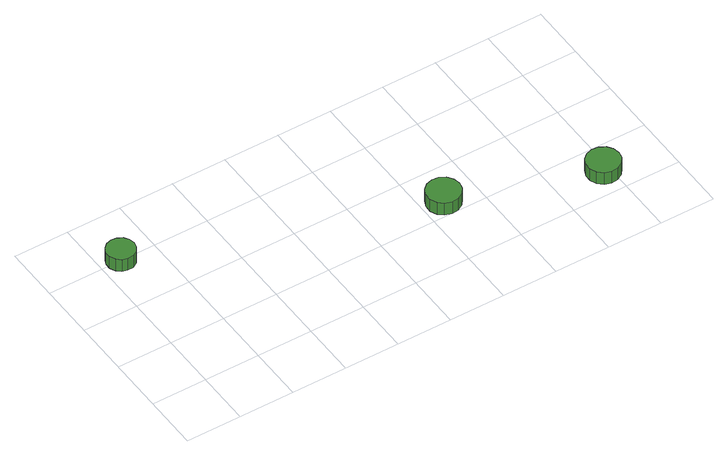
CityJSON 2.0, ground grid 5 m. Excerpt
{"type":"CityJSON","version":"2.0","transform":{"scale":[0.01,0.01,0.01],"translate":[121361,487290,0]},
"CityObjects":{
"tree1":{"type":"SolitaryVegetationObject","attributes":{"function":"something"},"geometry":[{"type":"MultiSurface","lod":"1","boundaries":[[[0,1,2,3,4,5,6,7,8,9,10,11,12,13,14]],[[15,16,17,18,19,20,21,22,23,24,25,26,27,28,29]],[[0,29,28,1]],[[1,28,27,2]],[[2,27,26,3]],[[3,26,25,4]],[[4,25,24,5]],[[5,24,23,6]],[[6,23,22,7]],[[7,22,21,8]],[[8,21,20,9]],[[9,20,19,10]],[[10,19,18,11]],[[11,18,17,12]],[[12,17,16,13]],[[13,16,15,14]],[[14,15,29,0]]]}]},
"tree2":{"type":"SolitaryVegetationObject","attributes":{"function":"something"},"geometry":[{"type":"MultiSurface","lod":"1","boundaries":[[[30,31,32,33,34,35,36,37,38,39,40,41,42,43,44]],[[45,46,47,48,49,50,51,52,53,54,55,56,57,58,59]],[[30,59,58,31]],[[31,58,57,32]],[[32,57,56,33]],[[33,56,55,34]],[[34,55,54,35]],[[35,54,53,36]],[[36,53,52,37]],[[37,52,51,38]],[[38,51,50,39]],[[39,50,49,40]],[[40,49,48,41]],[[41,48,47,42]],[[42,47,46,43]],[[43,46,45,44]],[[44,45,59,30]]]}]},
"tree3":{"type":"SolitaryVegetationObject","attributes":{"function":"something"},"geometry":[{"type":"MultiSurface","lod":"1","boundaries":[[[60,61,62,63,64,65,66,67,68,69,70,71,72,73,74]],[[75,76,77,78,79,80,81,82,83,84,85,86,87,88,89]],[[60,89,88,61]],[[61,88,87,62]],[[62,87,86,63]],[[63,86,85,64]],[[64,85,84,65]],[[65,84,83,66]],[[66,83,82,67]],[[67,82,81,68]],[[68,81,80,69]],[[69,80,79,70]],[[70,79,78,71]],[[71,78,77,72]],[[72,77,76,73]],[[73,76,75,74]],[[74,75,89,60]]]}]}
},
"vertices":[
[308,1502,190],[297,1554,190],[266,1597,190],[220,1623,190],[168,1628,190],[118,1612,190],[79,1577,190],[57,1529,190],[57,1476,190],[79,1428,190],[118,1393,190],[168,1377,190],[220,1382,190],[266,1408,190],[297,1451,190],[297,1451,61],[266,1408,61],[220,1382,61],[168,1377,61],[118,1393,61],[79,1428,61],[57,1476,61],[57,1529,61],[79,1577,61],[118,1612,61],[168,1628,61],[220,1623,61],[266,1597,61],[297,1554,61],[308,1502,61],
[2833,640,202],[2820,701,202],[2783,752,202],[2728,784,202],[2666,790,202],[2606,771,202],[2559,729,202],[2533,671,202],[2533,608,202],[2559,551,202],[2606,509,202],[2666,489,202],[2728,496,202],[2783,527,202],[2820,578,202],[2820,578,73],[2783,527,73],[2728,496,73],[2666,489,73],[2606,509,73],[2559,551,73],[2533,608,73],[2533,671,73],[2559,729,73],[2606,771,73],[2666,790,73],[2728,784,73],[2783,752,73],[2820,701,73],[2833,640,73],
[4081,231,203],[4069,292,203],[4032,342,203],[3978,373,203],[3916,380,203],[3857,361,203],[3810,319,203],[3785,262,203],[3785,200,203],[3810,143,203],[3857,101,203],[3916,82,203],[3978,88,203],[4032,119,203],[4069,170,203],[4069,170,74],[4032,119,74],[3978,88,74],[3916,82,74],[3857,101,74],[3810,143,74],[3785,200,74],[3785,262,74],[3810,319,74],[3857,361,74],[3916,380,74],[3978,373,74],[4032,342,74],[4069,292,74],[4081,231,74]
]}
